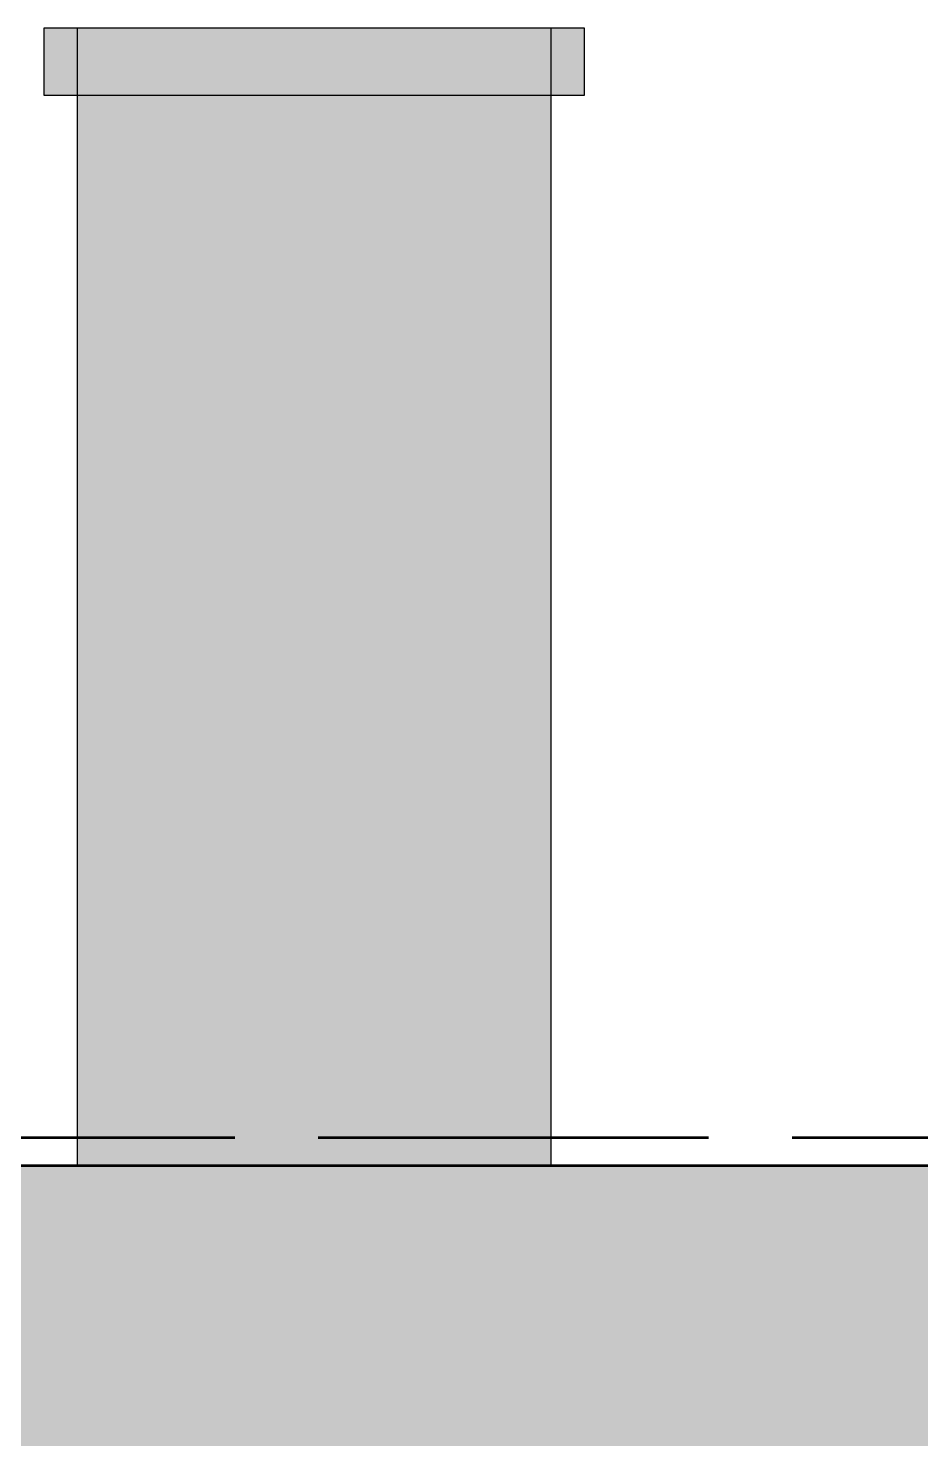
# Model space of a CAD drawing. Header units: millimetres. Extents: x -6738 to 17974, y -5396 to 4356.
# Drawn here: x 11725 to 12855, y 1214 to 3000 of the extents above; entities that cross this region are included whole.
import ezdxf

# ---------------------------------------------------------------- set-up
doc = ezdxf.new("R2010")
doc.units = ezdxf.units.MM
doc.linetypes.add('DASH_494_106', pattern=[599.722222, 493.888889, -105.833333])
for name, color, linetype in [('GEOFAB', 5, 'Continuous'), ('MANHOLES', 7, 'Continuous'), ('MODULE_ART', 7, 'Continuous'), ('TANK', 7, 'Continuous')]:
    doc.layers.add(name, color=color, linetype=linetype)

# ---------------------------------------------------------------- blocks, each defined once
blk = doc.blocks.new('atlancube_face')
at = {"true_color": 0x000000}
blk.add_solid([(-1.8, -1.8), (1151.8, -1.8), (-1.8, 781.8), (1151.8, 781.8)], dxfattribs=at)

msp = doc.modelspace()

# ---------------------------------------------------------------- linework, layer by layer
at = {"layer": 'GEOFAB', "color": 5, "linetype": 'DASH_494_106', "lineweight": 53}
msp.add_lwpolyline([(-35.3, -35.3), (14985.3, -35.3), (14985.3, 1595.3), (-35.3, 1595.3)], close=True, dxfattribs=at)
at = {"layer": 'MANHOLES', "lineweight": 30}
for points in [[(11745, 2915.3), (12429.6, 2915.3), (12429.6, 3000), (11745, 3000)], [(11787.3, 1560), (12387.3, 1560), (12387.3, 3000), (11787.3, 3000)]]:
    msp.add_lwpolyline(points, close=True, dxfattribs=at)
at = {"layer": 'MANHOLES', "true_color": 0x737373}
msp.add_solid([(11745, 2915.3), (12429.6, 2915.3), (11745, 3000), (12429.6, 3000)], dxfattribs=at)
at = {"layer": 'MANHOLES', "true_color": 0xb8b8b8}
msp.add_solid([(11787.3, 1560), (12387.3, 1560), (11787.3, 3000), (12387.3, 3000)], dxfattribs=at)
at = {"layer": 'TANK', "lineweight": 53}
msp.add_lwpolyline([(0, 0), (14950, 0), (14950, 1560), (0, 1560)], close=True, dxfattribs=at)

# ---------------------------------------------------------------- block references
at = {"layer": 'MODULE_ART'}
for p in [(11500, 780), (12650, 780)]:
    msp.add_blockref('atlancube_face', p, dxfattribs=at)

doc.saveas('drawing.dxf')
